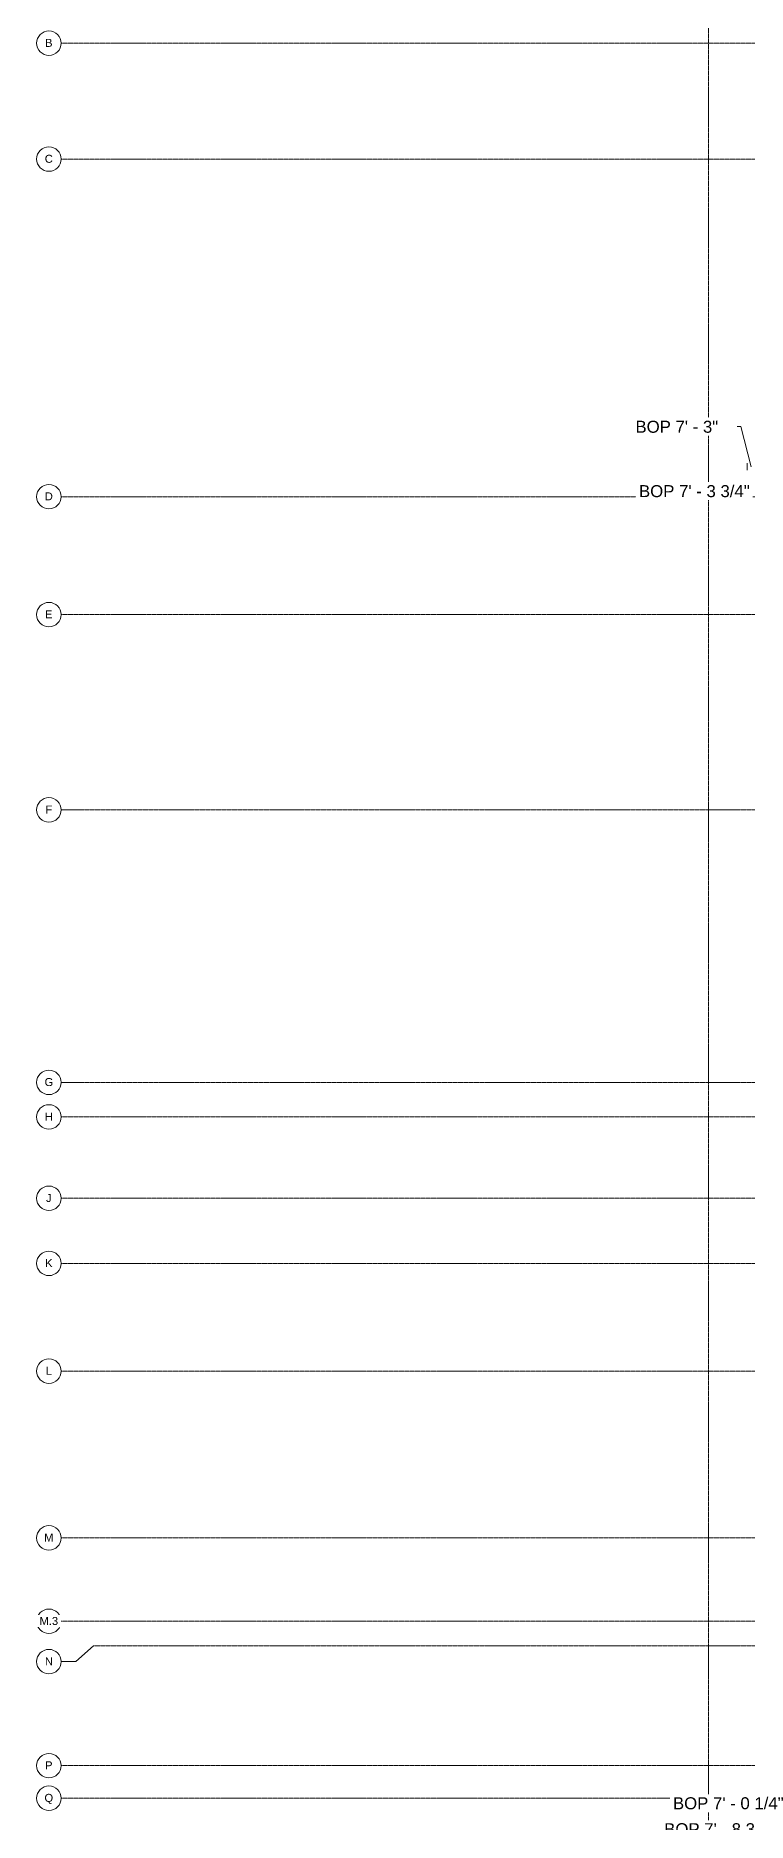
# Model space of a CAD drawing. Header units: inches. Extents: x -3679 to 241, y -496 to 1784.
# Drawn here: x -3679 to -3329, y 465 to 1344 of the extents above; entities that cross this region are included whole.
import ezdxf

# ---------------------------------------------------------------- set-up
doc = ezdxf.new("R2010")
doc.units = ezdxf.units.IN
doc.header["$MEASUREMENT"] = 0
doc.linetypes.add('Grid Line', pattern=[0.875, 0.5, -0.125, 0.125, -0.125])
for name, color, linetype, lineweight in [('G-ANNO-DIMS', 251, 'Continuous', 9), ('P-PIPE', 1, 'Continuous', 9), ('S-GRID', 8, 'Continuous', 9), ('S-GRID-IDEN', 8, 'Continuous', 13)]:
    doc.layers.add(name, color=color, linetype=linetype, lineweight=lineweight)
doc.styles.add('Arial', font='arial.ttf', dxfattribs={"height": 3.934132})
doc.styles.add('Arial_1', font='arial.ttf', dxfattribs={"height": 5.901198})

# ---------------------------------------------------------------- blocks, each defined once
blk = doc.blocks.new('Grid - 3_16_-139788-LOWER PARKING')
at = {"layer": 'S-GRID-IDEN'}
blk.add_circle((0, 0), 0.188, dxfattribs=at)

msp = doc.modelspace()

# ---------------------------------------------------------------- linework, layer by layer
at = {"layer": 'G-ANNO-DIMS'}
for p, q in [((-3332.23, 1151.54), (-3342.1, 1151.54)), ((-3327.08, 1131.74), (-3332.23, 1151.54))]:
    msp.add_line(p, q, dxfattribs=at)
at = {"layer": 'P-PIPE'}
for start_param, end_param in [(0.261799, 1.570796), (1.570796, 2.879793)]:
    msp.add_ellipse((-3329, 1131.74), major_axis=(0, 1.75), ratio=0.002082, start_param=start_param, end_param=end_param, dxfattribs=at)
at = {"layer": 'S-GRID', "linetype": 'Grid Line'}
for p, q in [((-3348, 1771.74), (-3348, -484.26)), ((228, 552), (-3650.39, 552))]:
    msp.add_line(p, q, dxfattribs=at)
at = {"layer": 'S-GRID'}
msp.add_line((-3650.39, 552), (-3659.1, 544.15), dxfattribs=at)

# ---------------------------------------------------------------- block references
at = {"layer": 'S-GRID-IDEN', "xscale": 31.99999999999999, "yscale": 31.99999999999999, "zscale": 31.99999999999999}
for p, rotation in [((-3672.39, 1340), 269.9999999999996), ((-3672.39, 1283), 269.9999999999996), ((-3672.39, 1117), 269.9999999999996), ((-3672.39, 1059), 269.9999999999996), ((-3672.39, 963), 90), ((-3672.39, 829), 90), ((-3672.39, 812), 269.9999999999996), ((-3672.39, 772), 269.9999999999996), ((-3672.39, 740), 269.9999999999996), ((-3672.39, 687), 269.9999999999996), ((-3672.39, 605), 269.9999999999996), ((-3672.39, 564), 269.9999999999996), ((-3672.39, 544.15), 90), ((-3672.39, 493), 269.9999999999996), ((-3672.39, 477), 269.9999999999996)]:
    msp.add_blockref('Grid - 3_16_-139788-LOWER PARKING', p, dxfattribs=dict(at, rotation=rotation))

# ---------------------------------------------------------------- next in the draw order: texts
at = {"layer": 'G-ANNO-DIMS', "char_height": 5.9012, "attachment_point": 1, "line_spacing_factor": 0.938532, "style": 'Arial_1', "bg_fill": 3, "box_fill_scale": 1.25, "bg_fill_color": 0, "bg_fill_transparency": 0}
for s, insert, width in [('BOP 7\' - 3"', (-3383.98, 1154.34), 48.456), ('BOP 7\' - 8 3/4"', (-3369.85, 464.71), 64.872)]:
    msp.add_mtext(s, dxfattribs=dict(at, insert=insert, width=width))
at = {"layer": 'S-GRID-IDEN', "lineweight": 9, "attachment_point": 2, "line_spacing_factor": 0.938532, "style": 'Arial', "bg_fill": 3, "box_fill_scale": 1.25, "bg_fill_color": 0, "bg_fill_transparency": 0}
for s, insert, char_height, width in [('B', (-3672.43, 1342.12), 3.93, 4.368), ('C', (-3672.43, 1285.12), 3.93, 4.704), ('D', (-3672.43, 1119.12), 3.93, 4.704), ('E', (-3672.43, 1061.12), 3.93, 4.368), ('F', (-3672.36, 965.12), 3.93, 3.984), ('G', (-3672.36, 831.12), 3.93, 5.088), ('H', (-3672.43, 814.12), 3.93, 4.704), ('J', (-3672.43, 774.12), 3.93, 3.264), ('K', (-3672.43, 742.12), 3.93, 4.368), ('L', (-3672.43, 689.12), 3.93, 3.648), ('M', (-3672.43, 607.12), 3.93, 5.424), ('M.3', (-3672.43, 566.12), 3.934, 10.896), ('N', (-3672.36, 546.26), 3.93, 4.704), ('P', (-3672.43, 495.12), 3.93, 4.368), ('Q', (-3672.43, 479.12), 3.93, 5.088)]:
    msp.add_mtext(s, dxfattribs=dict(at, insert=insert, char_height=char_height, width=width))

# ---------------------------------------------------------------- next in the draw order: linework, layer by layer
at = {"layer": 'S-GRID', "linetype": 'Grid Line'}
for p, q in [((-3666.39, 1340), (228, 1340)), ((-3666.39, 1283), (228, 1283)), ((-3666.39, 1117), (228, 1117)), ((-3666.39, 1059), (228, 1059)), ((228, 963), (-3666.39, 963)), ((228, 829), (-3666.39, 829)), ((-3666.39, 812), (228, 812)), ((-3666.39, 772), (228, 772)), ((-3666.39, 740), (228, 740)), ((-3666.39, 687), (228, 687)), ((-3666.39, 605), (228, 605)), ((-3666.39, 564), (228, 564)), ((-3666.39, 493), (228, 493)), ((-3666.39, 477), (228, 477))]:
    msp.add_line(p, q, dxfattribs=at)
at = {"layer": 'S-GRID'}
msp.add_line((-3659.1, 544.15), (-3666.39, 544.15), dxfattribs=at)

# ---------------------------------------------------------------- next in the draw order: texts
at = {"layer": 'G-ANNO-DIMS', "char_height": 5.9012, "attachment_point": 1, "line_spacing_factor": 0.938532, "style": 'Arial_1', "bg_fill": 3, "box_fill_scale": 1.25, "bg_fill_color": 0, "bg_fill_transparency": 0}
for s, insert, width in [('BOP 7\' - 3 3/4"', (-3382.24, 1122.67), 1.4210854715202e-13), ('BOP 7\' - 0 1/4"', (-3365.55, 477.46), 64.872)]:
    msp.add_mtext(s, dxfattribs=dict(at, insert=insert, width=width))

doc.saveas('drawing.dxf')
